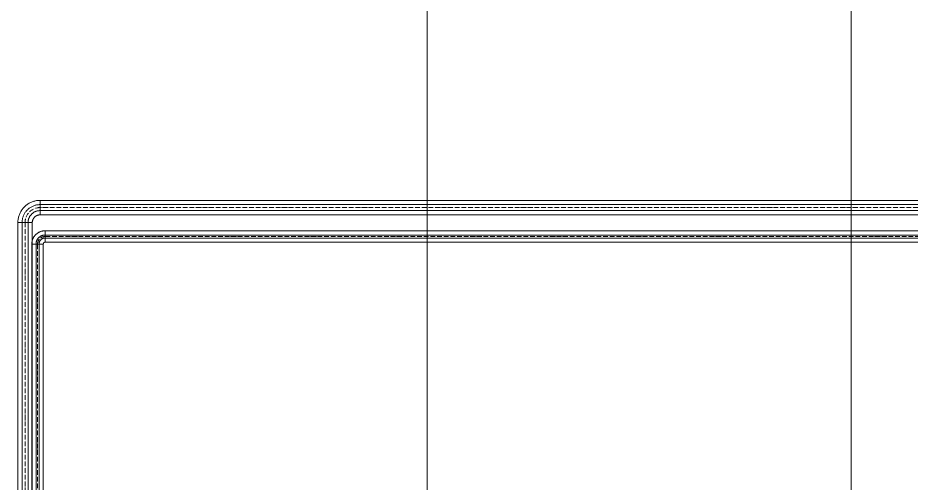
# Model space of a CAD drawing. Header units: millimetres. Extents: x -88595 to 880822, y -1054509 to -148035.
# Drawn here: x 195294 to 197191, y -276408 to -275420 of the extents above; entities that cross this region are included whole.
import ezdxf

# ---------------------------------------------------------------- set-up
doc = ezdxf.new("R2010")
doc.units = ezdxf.units.MM
for name, pattern in [('$0$ADSK_Осевая', [14, 10, -2, 0, -2]), ('$1$ADSK_Осевая', [14, 10, -2, 0, -2]), ('ADSK_Линия сетки', [25, 20, -2.5, 0, -2.5])]:
    doc.linetypes.add(name, pattern=pattern)
for name, color, linetype, lineweight in [('Изоляция', 7, 'Continuous', 18), ('Оборудование', 7, 'Continuous', 18), ('Оси', 7, 'Continuous', 9), ('Трубопровод', 7, 'Continuous', 18), ('Трубопроводы', 7, 'Continuous', 18)]:
    doc.layers.add(name, color=color, linetype=linetype, lineweight=lineweight)

# ---------------------------------------------------------------- blocks, each defined once
blk = doc.blocks.new('$0$ADSK_МедьПайка_Отвод-гнутая труба - Отвод _гнутая труба_-V36-В_Координация_1 этаж ОВ3')
at = {"layer": 'Трубопроводы', "color": 134, "true_color": 0x00a6a6}
for p, q in [((6.3, 31.7), (-6.4, 31.7)), ((6.3, 31.7), (-6.4, 31.7)), ((-31.8, 6.3), (-31.8, -6.4)), ((-31.8, 6.3), (-31.8, -6.4))]:
    blk.add_line(p, q, dxfattribs=at)
at = {"layer": 'Трубопроводы', "color": 134, "true_color": 0x00a6a6, "flags": 128}
for points in [[(-31.8, -6.4), (-30.2, -6.3), (-28.7, -6.2), (-27.2, -6.1), (-25.7, -5.9), (-24.2, -5.6), (-22.7, -5.3), (-21.2, -4.9), (-19.8, -4.4), (-18.3, -3.9), (-16.9, -3.3), (-15.5, -2.7), (-14.2, -2), (-12.8, -1.3), (-11.5, -0.5), (-10.2, 0.3), (-9, 1.2), (-7.8, 2.1), (-6.6, 3.1), (-5.5, 4.1), (-4.4, 5.2), (-3.4, 6.3), (-2.4, 7.5), (-1.4, 8.7), (-0.5, 9.9), (0.3, 11.2), (1.1, 12.5), (1.9, 13.8), (2.5, 15.2), (3.2, 16.5), (3.8, 17.9), (4.3, 19.4), (4.8, 20.8), (5.2, 22.3), (5.5, 23.8), (5.8, 25.3), (6, 26.8), (6.2, 28.3), (6.3, 29.8), (6.3, 31.3), (6.3, 31.7)], [(-6.4, 31.7), (-6.4, 30.7), (-6.4, 29.7), (-6.5, 28.7), (-6.7, 27.7), (-6.9, 26.7), (-7.1, 25.7), (-7.3, 24.7), (-7.6, 23.8), (-8, 22.8), (-8.4, 21.9), (-8.8, 20.9), (-9.2, 20), (-9.7, 19.1), (-10.2, 18.3), (-10.8, 17.4), (-11.4, 16.6), (-12, 15.8), (-12.7, 15), (-13.3, 14.3), (-14.1, 13.5), (-14.8, 12.8), (-15.6, 12.2), (-16.4, 11.5), (-17.2, 10.9), (-18, 10.4), (-18.9, 9.8), (-19.8, 9.3), (-20.7, 8.9), (-21.6, 8.5), (-22.5, 8.1), (-23.5, 7.7), (-24.5, 7.4), (-25.4, 7.1), (-26.4, 6.9), (-27.4, 6.7), (-28.4, 6.6), (-29.4, 6.5), (-30.5, 6.4), (-31.5, 6.4), (-31.8, 6.3)]]:
    blk.add_lwpolyline(points, dxfattribs=at)
blk = doc.blocks.new('$0$ADSK_МедьПайка_Отвод-гнутая труба - Отвод _гнутая труба_-V38-В_Координация_1 этаж ОВ3')
at = {"layer": 'Трубопроводы', "color": 190, "true_color": 0x8000ff}
for p, q in [((-15.9, 3.2), (-15.9, -3.2)), ((-15.9, 3.2), (-15.9, -3.2)), ((3.2, 15.9), (-3.2, 15.9)), ((3.2, 15.9), (-3.2, 15.9))]:
    blk.add_line(p, q, dxfattribs=at)
at = {"layer": 'Трубопроводы', "color": 190, "true_color": 0x8000ff, "flags": 128}
for points in [[(-15.9, -3.2), (-15.1, -3.2), (-14.4, -3.1), (-13.6, -3), (-12.8, -2.9), (-12.1, -2.8), (-11.3, -2.6), (-10.6, -2.4), (-9.9, -2.2), (-9.2, -2), (-8.5, -1.7), (-7.8, -1.4), (-7.1, -1), (-6.4, -0.7), (-5.8, -0.3), (-5.1, 0.2), (-4.5, 0.6), (-3.9, 1.1), (-3.3, 1.6), (-2.8, 2.1), (-2.2, 2.6), (-1.7, 3.2), (-1.2, 3.7), (-0.7, 4.3), (-0.3, 4.9), (0.2, 5.6), (0.6, 6.2), (0.9, 6.9), (1.3, 7.6), (1.6, 8.3), (1.9, 9), (2.1, 9.7), (2.4, 10.4), (2.6, 11.1), (2.8, 11.9), (2.9, 12.6), (3, 13.4), (3.1, 14.1), (3.2, 14.9), (3.2, 15.7), (3.2, 15.9)], [(-3.2, 15.9), (-3.2, 15.4), (-3.2, 14.9), (-3.3, 14.4), (-3.3, 13.9), (-3.4, 13.4), (-3.5, 12.9), (-3.7, 12.4), (-3.8, 11.9), (-4, 11.4), (-4.2, 10.9), (-4.4, 10.5), (-4.6, 10), (-4.9, 9.6), (-5.1, 9.1), (-5.4, 8.7), (-5.7, 8.3), (-6, 7.9), (-6.3, 7.5), (-6.7, 7.1), (-7, 6.8), (-7.4, 6.4), (-7.8, 6.1), (-8.2, 5.8), (-8.6, 5.5), (-9, 5.2), (-9.4, 4.9), (-9.9, 4.7), (-10.3, 4.4), (-10.8, 4.2), (-11.3, 4), (-11.8, 3.9), (-12.2, 3.7), (-12.7, 3.6), (-13.2, 3.5), (-13.7, 3.4), (-14.2, 3.3), (-14.7, 3.2), (-15.2, 3.2), (-15.7, 3.2), (-15.9, 3.2)]]:
    blk.add_lwpolyline(points, dxfattribs=at)
blk = doc.blocks.new('1 этаж')
at = {"layer": 'Оси', "linetype": 'ADSK_Линия сетки', "ltscale": 100}
for p, q in [((232292.7, 662962.6), (232292.7, 633106.5)), ((233192.7, 662962.6), (233192.7, 633106.5))]:
    blk.add_line(p, q, dxfattribs=at)

msp = doc.modelspace()

# ---------------------------------------------------------------- linework, layer by layer
at = {"layer": 'Изоляция', "color": 134, "true_color": 0x00a6a6}
for p, q in [((200546.5, -275807.5), (195340.8, -275807.5)), ((195340.8, -275807.5), (195340.8, -275838.2)), ((195340.8, -275838.2), (200546.5, -275838.2)), ((195293.7, -275854.6), (195324.4, -275854.6)), ((195293.7, -275854.6), (195293.7, -276879)), ((195324.4, -276879), (195324.4, -275854.6))]:
    msp.add_line(p, q, dxfattribs=at)
at = {"layer": 'Изоляция', "color": 190, "true_color": 0x8000ff}
for p, q in [((200607.4, -275872.1), (195351.4, -275872.1)), ((195351.4, -275872.1), (195351.4, -275896.5)), ((195323.4, -275900.2), (195323.4, -276968.9)), ((195347.7, -275900.2), (195323.4, -275900.2)), ((195347.7, -276968.9), (195347.7, -275900.2)), ((195351.4, -275896.5), (200607.4, -275896.5))]:
    msp.add_line(p, q, dxfattribs=at)
at = {"layer": 'Изоляция', "color": 134, "true_color": 0x00a6a6, "flags": 128}
for points in [[(195340.8, -275807.5), (195338.9, -275807.6), (195337, -275807.7), (195335.2, -275807.9), (195333.3, -275808.1), (195331.4, -275808.5), (195329.6, -275808.9), (195327.8, -275809.3), (195326, -275809.9), (195324.2, -275810.5), (195322.4, -275811.2), (195320.7, -275812), (195319, -275812.8), (195317.4, -275813.7), (195315.8, -275814.7), (195314.2, -275815.7), (195312.7, -275816.8), (195311.2, -275818), (195309.7, -275819.2), (195308.3, -275820.5), (195307, -275821.8), (195305.7, -275823.2), (195304.5, -275824.6), (195303.3, -275826.1), (195302.2, -275827.6), (195301.2, -275829.2), (195300.2, -275830.8), (195299.2, -275832.4), (195298.4, -275834.1), (195297.6, -275835.8), (195296.9, -275837.5), (195296.2, -275839.3), (195295.7, -275841.1), (195295.2, -275842.9), (195294.7, -275844.8), (195294.4, -275846.6), (195294.1, -275848.5), (195293.9, -275850.3), (195293.7, -275852.2), (195293.7, -275854.1), (195293.7, -275854.6)], [(195324.4, -275854.6), (195324.4, -275854), (195324.4, -275853.3), (195324.5, -275852.7), (195324.6, -275852), (195324.7, -275851.4), (195324.9, -275850.7), (195325, -275850.1), (195325.2, -275849.5), (195325.4, -275848.8), (195325.7, -275848.2), (195326, -275847.6), (195326.2, -275847), (195326.6, -275846.5), (195326.9, -275845.9), (195327.3, -275845.4), (195327.6, -275844.8), (195328, -275844.3), (195328.5, -275843.8), (195328.9, -275843.3), (195329.4, -275842.8), (195329.8, -275842.4), (195330.3, -275842), (195330.9, -275841.6), (195331.4, -275841.2), (195331.9, -275840.8), (195332.5, -275840.5), (195333.1, -275840.2), (195333.6, -275839.9), (195334.2, -275839.6), (195334.8, -275839.3), (195335.5, -275839.1), (195336.1, -275838.9), (195336.7, -275838.7), (195337.4, -275838.6), (195338, -275838.5), (195338.6, -275838.4), (195339.3, -275838.3), (195340, -275838.2), (195340.6, -275838.2), (195340.8, -275838.2)]]:
    msp.add_lwpolyline(points, dxfattribs=at)
at = {"layer": 'Изоляция', "color": 190, "true_color": 0x8000ff, "flags": 128}
for points in [[(195351.4, -275872.1), (195350.3, -275872.2), (195349.2, -275872.2), (195348, -275872.3), (195346.9, -275872.5), (195345.8, -275872.7), (195344.7, -275872.9), (195343.7, -275873.2), (195342.6, -275873.6), (195341.5, -275873.9), (195340.5, -275874.3), (195339.5, -275874.8), (195338.5, -275875.3), (195337.5, -275875.8), (195336.5, -275876.4), (195335.6, -275877), (195334.7, -275877.7), (195333.8, -275878.4), (195332.9, -275879.1), (195332.1, -275879.8), (195331.3, -275880.6), (195330.5, -275881.5), (195329.8, -275882.3), (195329.1, -275883.2), (195328.4, -275884.1), (195327.8, -275885), (195327.2, -275886), (195326.7, -275887), (195326.2, -275888), (195325.7, -275889), (195325.3, -275890), (195324.9, -275891.1), (195324.5, -275892.1), (195324.2, -275893.2), (195324, -275894.3), (195323.8, -275895.4), (195323.6, -275896.5), (195323.5, -275897.6), (195323.4, -275898.8), (195323.4, -275899.9), (195323.4, -275900.2)], [(195347.7, -275900.2), (195347.7, -275900), (195347.7, -275899.9), (195347.7, -275899.7), (195347.8, -275899.6), (195347.8, -275899.4), (195347.8, -275899.3), (195347.8, -275899.2), (195347.9, -275899), (195347.9, -275898.9), (195348, -275898.7), (195348.1, -275898.6), (195348.1, -275898.5), (195348.2, -275898.3), (195348.3, -275898.2), (195348.4, -275898.1), (195348.4, -275898), (195348.5, -275897.9), (195348.6, -275897.7), (195348.7, -275897.6), (195348.8, -275897.5), (195348.9, -275897.4), (195349, -275897.3), (195349.2, -275897.2), (195349.3, -275897.1), (195349.4, -275897.1), (195349.5, -275897), (195349.7, -275896.9), (195349.8, -275896.8), (195349.9, -275896.8), (195350.1, -275896.7), (195350.2, -275896.7), (195350.3, -275896.6), (195350.5, -275896.6), (195350.6, -275896.6), (195350.8, -275896.5), (195350.9, -275896.5), (195351.1, -275896.5), (195351.2, -275896.5), (195351.4, -275896.5), (195351.4, -275896.5)]]:
    msp.add_lwpolyline(points, dxfattribs=at)
at = {"layer": 'Трубопровод', "color": 134, "true_color": 0x00a6a6}
for p, q in [((200546.5, -275816.5), (195340.8, -275816.5)), ((195340.8, -275829.2), (200546.5, -275829.2)), ((195302.7, -275854.6), (195302.7, -276879)), ((195315.4, -276879), (195315.4, -275854.6))]:
    msp.add_line(p, q, dxfattribs=at)
at = {"layer": 'Трубопровод', "color": 134, "linetype": '$0$ADSK_Осевая', "true_color": 0x00a6a6}
for p, q in [((200546.5, -275822.9), (195340.8, -275822.9)), ((200546.5, -275822.9), (195340.8, -275822.9)), ((195309, -275854.6), (195309, -276879)), ((195309, -275854.6), (195309, -276879))]:
    msp.add_line(p, q, dxfattribs=at)
at = {"layer": 'Трубопровод', "color": 190, "true_color": 0x8000ff}
for p, q in [((200607.4, -275881.1), (195351.4, -275881.1)), ((195351.4, -275887.5), (200607.4, -275887.5)), ((195332.4, -275900.2), (195332.4, -276968.9)), ((195338.7, -276968.9), (195338.7, -275900.2))]:
    msp.add_line(p, q, dxfattribs=at)
at = {"layer": 'Трубопровод', "color": 190, "linetype": '$0$ADSK_Осевая', "true_color": 0x8000ff}
for p, q in [((200607.4, -275884.3), (195351.4, -275884.3)), ((200607.4, -275884.3), (195351.4, -275884.3)), ((195335.5, -276968.9), (195335.5, -275900.2)), ((195335.5, -276968.9), (195335.5, -275900.2))]:
    msp.add_line(p, q, dxfattribs=at)
at = {"layer": 'Трубопроводы', "color": 134, "linetype": '$1$ADSK_Осевая', "true_color": 0x00a6a6}
msp.add_arc((195340.8, -275854.6), 31.8, 90, 180, dxfattribs=at)
at = {"layer": 'Трубопроводы', "color": 190, "linetype": '$1$ADSK_Осевая', "true_color": 0x8000ff}
msp.add_arc((195351.4, -275900.2), 15.9, 90, 180, dxfattribs=at)

# ---------------------------------------------------------------- block references
at = {"layer": 'Оборудование', "color": 5, "true_color": 0x0000ff}
msp.add_blockref('1 этаж', (-36129.5, -928314.5), dxfattribs=at)
at = {"layer": 'Трубопроводы', "color": 134, "true_color": 0x00a6a6, "rotation": 180}
msp.add_blockref('$0$ADSK_МедьПайка_Отвод-гнутая труба - Отвод _гнутая труба_-V36-В_Координация_1 этаж ОВ3', (195309, -275822.9), dxfattribs=at)
at = {"layer": 'Трубопроводы', "color": 190, "true_color": 0x8000ff, "rotation": 180}
msp.add_blockref('$0$ADSK_МедьПайка_Отвод-гнутая труба - Отвод _гнутая труба_-V38-В_Координация_1 этаж ОВ3', (195335.5, -275884.3), dxfattribs=at)

doc.saveas('drawing.dxf')
